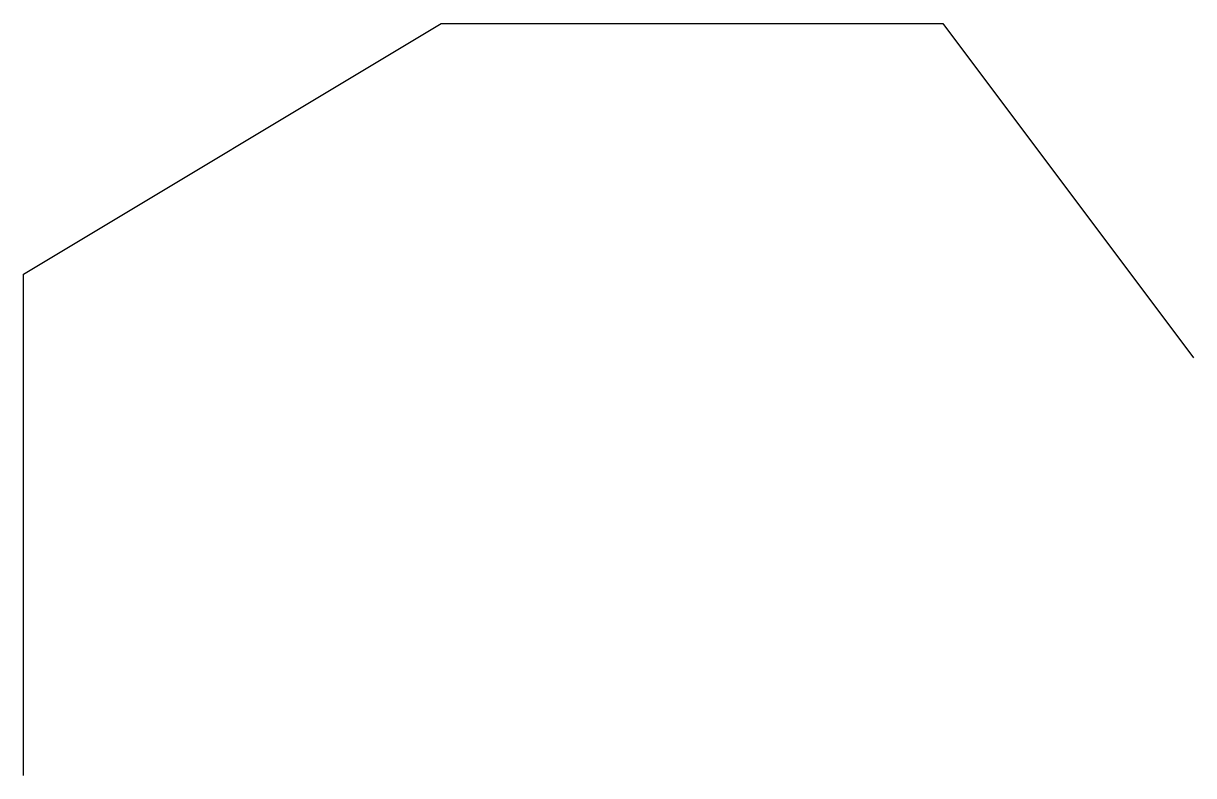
# Model space of a CAD drawing. Header units: feet. Extents: x 6500000 to 6501400, y 2100000 to 2100900.
import ezdxf

# ---------------------------------------------------------------- set-up
doc = ezdxf.new("R2010")
doc.units = ezdxf.units.FT
doc.header["$MEASUREMENT"] = 0

msp = doc.modelspace()

# ---------------------------------------------------------------- linework, layer by layer
for points in [[(6500000, 2100000), (6500000, 2100600), (6500500, 2100900)], [(6500000, 2100000), (6500000, 2100600), (6500500, 2100900), (6501100, 2100900), (6501400, 2100500)]]:
    msp.add_lwpolyline(points)

doc.saveas('drawing.dxf')
